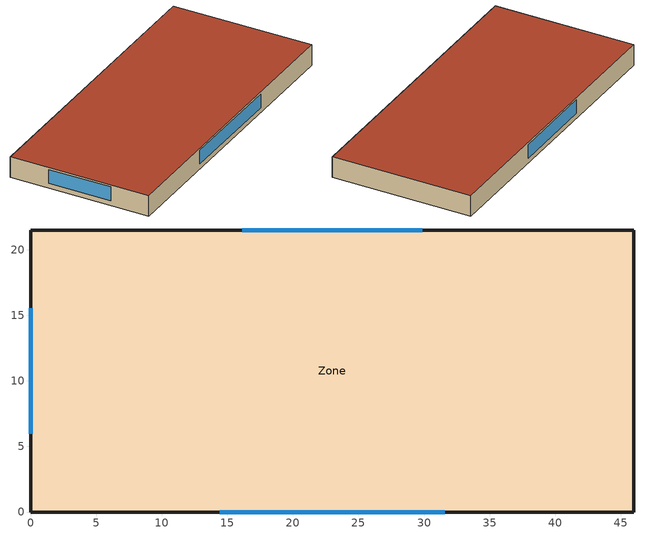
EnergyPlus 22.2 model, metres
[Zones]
Zone
 floor ground (Slab_Cons): 46,0 0,0 0,21.5 46,21.5 z0
 wall outside (ExtWall_Cons): 46,21.5 0,21.5 0,0 46,0 46,21.5 z0:3.2
 window (Win_Cons): 29.85,21.5 16.15,21.5 / 0,15.55 0,5.95 / 14.44,0 31.56,0 z0.75:2.9
 roof outside (Roof_Cons): 46,21.5 0,21.5 0,0 46,0 z3.2
[Building]
TE-test-03: 0, Suburbs, 0.04, 0.4, FullInteriorAndExterior, 25, 6
[Material]
MetalSiding: MediumRough, 0.0015, 44.96, 7688.9, 410, 0.9, 0.7, 0.7
Plywood16: MediumRough, 0.0159, 0.12, 544, 1210, 0.9, 0.7, 0.7
Gypsum13: MediumRough, 0.0127, 0.16, 784.9, 830, 0.9, 0.7, 0.7
Membrane10: MediumRough, 0.0095, 0.16, 1121.3, 1460, 0.9, 0.7, 0.7
MetalDeck: MediumRough, 0.0015, 45.006, 7680, 418.4, 0.9, 0.7, 0.7
Concrete100: MediumRough, 0.1016, 1.311, 2240, 836.8, 0.9, 0.7, 0.7
Carpet: MediumRough, 0.0127, 0.06, 288, 1380, 0.9, 0.7, 0.7
WallIns: MediumRough, 0.07651, 0.049, 265, 836.8, 0.9, 0.7, 0.7
RoofIns: MediumRough, 0.13888, 0.049, 265, 836.8, 0.9, 0.7, 0.7
RoofIns2: MediumRough, 0.15775, 0.049, 265, 836.8, 0.9, 0.7, 0.7
[Construction]
ExtWall_Cons: MetalSiding, Plywood16, WallIns, Gypsum13
Roof_Cons: Membrane10, RoofIns, RoofIns2, MetalDeck
Slab_Cons: Concrete100, Carpet
Win_Cons: Glazing
[WindowMaterial:SimpleGlazingSystem]
Glazing: 1.7, 0.28, 0.45
[Zone]
Zone: 0, 0, 0, 0, 1, 1, autocalculate, autocalculate
[People]
Zone_People: Zone, OCC_SCH, Area/Person, , , 11.5, 0.3, autocalculate, ACTIVITY_SCH
[Lights]
Zone_Lights: Zone, LTG_SCH, Watts/Area, , 13.6, , 0, 0.7, 0.2, 1
[ElectricEquipment]
Zone_Equip: Zone, EQP_SCH, Watts/Area, , 6, , 0, 0, 0
[ZoneInfiltration:DesignFlowRate]
Zone_Infil: Zone, ALWAYS_ON, AirChanges/Hour, , , , 0.2, 1, 0, 0, 0
[HVACTemplate:Thermostat]
Tstat: HTGSETP_SCH, , CLGSETP_SCH
[HVACTemplate:Zone:IdealLoadsAirSystem]
Zone: Tstat
[Schedule:Compact]
ALWAYS_ON: Fraction, Through: 12/31, For: AllDays, Until: 24:00, 1
OCC_SCH: Fraction, Through: 12/31, For: AllDays, Until: 09:00, 0, Until: 21:00, 1, Until: 24:00, 0
LTG_SCH: Fraction, Through: 12/31, For: AllDays, Until: 09:00, 0.2, Until: 21:00, 0.8, Until: 24:00, 0.2
EQP_SCH: Fraction, Through: 12/31, For: AllDays, Until: 09:00, 0.4, Until: 21:00, 0.95, Until: 24:00, 0.4
HTGSETP_SCH: Temperature, Through: 12/31, For: AllDays, Until: 09:00, 13, Until: 21:00, 21, Until: 24:00, 13
CLGSETP_SCH: Temperature, Through: 12/31, For: AllDays, Until: 09:00, 28, Until: 21:00, 24, Until: 24:00, 28
ACTIVITY_SCH: Any, Through: 12/31, For: AllDays, Until: 24:00, 110
